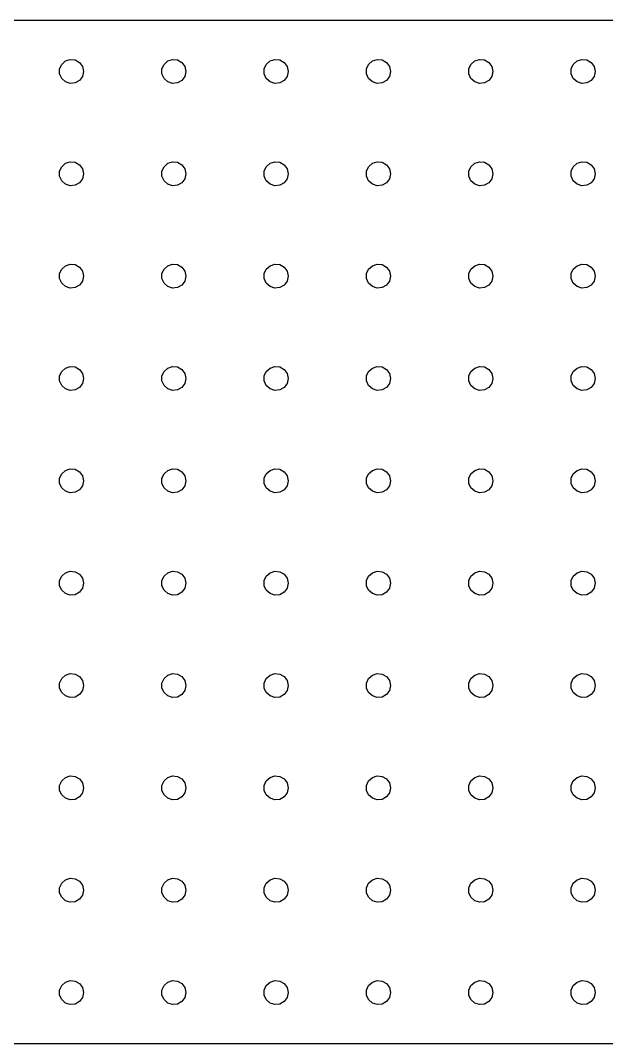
# Model space of a CAD drawing. Header units: metres. Extents: x 0 to 1714, y 0 to 1143.
# Drawn here: x 838.2 to 1056.5, y 381.1 to 761.9 of the extents above; entities that cross this region are included whole.
import ezdxf

# ---------------------------------------------------------------- set-up
doc = ezdxf.new("R2010")
doc.units = ezdxf.units.M

msp = doc.modelspace()

# ---------------------------------------------------------------- linework, layer by layer
for p, q in [((1131.36, 761.929), (583.141, 761.929)), ((853.609, 745.595), (855, 746.847)), ((855, 746.847), (856.78, 747.425)), ((856.78, 747.425), (858.641, 747.23)), ((858.641, 747.23), (860.261, 746.294)), ((891.709, 745.595), (893.1, 746.847)), ((893.1, 746.847), (894.88, 747.425)), ((894.88, 747.425), (896.741, 747.23)), ((896.741, 747.23), (898.361, 746.294)), ((929.809, 745.595), (931.2, 746.847)), ((931.2, 746.847), (932.98, 747.425)), ((932.98, 747.425), (934.841, 747.23)), ((934.841, 747.23), (936.461, 746.294)), ((967.909, 745.595), (969.3, 746.847)), ((969.3, 746.847), (971.08, 747.425)), ((971.08, 747.425), (972.941, 747.23)), ((972.941, 747.23), (974.561, 746.294)), ((1006.01, 745.595), (1007.4, 746.847)), ((1007.4, 746.847), (1009.18, 747.425)), ((1009.18, 747.425), (1011.04, 747.23)), ((1011.04, 747.23), (1012.66, 746.294)), ((1044.11, 745.595), (1045.5, 746.847)), ((1045.5, 746.847), (1047.28, 747.425)), ((1047.28, 747.425), (1049.14, 747.23)), ((1049.14, 747.23), (1050.76, 746.294)), ((852.848, 743.886), (853.609, 745.595)), ((852.848, 742.014), (852.848, 743.886)), ((860.261, 746.294), (861.361, 744.78)), ((861.361, 744.78), (861.75, 742.95)), ((861.75, 742.95), (861.361, 741.12)), ((890.948, 743.886), (891.709, 745.595)), ((890.948, 742.014), (890.948, 743.886)), ((898.361, 746.294), (899.461, 744.78)), ((899.461, 744.78), (899.85, 742.95)), ((899.85, 742.95), (899.461, 741.12)), ((929.048, 743.886), (929.809, 745.595)), ((929.048, 742.014), (929.048, 743.886)), ((936.461, 746.294), (937.561, 744.78)), ((937.561, 744.78), (937.95, 742.95)), ((937.95, 742.95), (937.561, 741.12)), ((967.148, 743.886), (967.909, 745.595)), ((967.148, 742.014), (967.148, 743.886)), ((974.561, 746.294), (975.661, 744.78)), ((975.661, 744.78), (976.05, 742.95)), ((976.05, 742.95), (975.661, 741.12)), ((1005.25, 743.886), (1006.01, 745.595)), ((1005.25, 742.014), (1005.25, 743.886)), ((1012.66, 746.294), (1013.76, 744.78)), ((1013.76, 744.78), (1014.15, 742.95)), ((1014.15, 742.95), (1013.76, 741.12)), ((1043.35, 743.886), (1044.11, 745.595)), ((1043.35, 742.014), (1043.35, 743.886)), ((1050.76, 746.294), (1051.86, 744.78)), ((1051.86, 744.78), (1052.25, 742.95)), ((1052.25, 742.95), (1051.86, 741.12)), ((853.609, 740.305), (852.848, 742.014)), ((855, 739.053), (853.609, 740.305)), ((856.78, 738.475), (855, 739.053)), ((860.261, 739.606), (858.641, 738.67)), ((861.361, 741.12), (860.261, 739.606)), ((891.709, 740.305), (890.948, 742.014)), ((893.1, 739.053), (891.709, 740.305)), ((894.88, 738.475), (893.1, 739.053)), ((898.361, 739.606), (896.741, 738.67)), ((899.461, 741.12), (898.361, 739.606)), ((929.809, 740.305), (929.048, 742.014)), ((931.2, 739.053), (929.809, 740.305)), ((932.98, 738.475), (931.2, 739.053)), ((936.461, 739.606), (934.841, 738.67)), ((937.561, 741.12), (936.461, 739.606)), ((967.909, 740.305), (967.148, 742.014)), ((969.3, 739.053), (967.909, 740.305)), ((971.08, 738.475), (969.3, 739.053)), ((974.561, 739.606), (972.941, 738.67)), ((975.661, 741.12), (974.561, 739.606)), ((1006.01, 740.305), (1005.25, 742.014)), ((1007.4, 739.053), (1006.01, 740.305)), ((1009.18, 738.475), (1007.4, 739.053)), ((1012.66, 739.606), (1011.04, 738.67)), ((1013.76, 741.12), (1012.66, 739.606)), ((1044.11, 740.305), (1043.35, 742.014)), ((1045.5, 739.053), (1044.11, 740.305)), ((1047.28, 738.475), (1045.5, 739.053)), ((1050.76, 739.606), (1049.14, 738.67)), ((1051.86, 741.12), (1050.76, 739.606)), ((858.641, 738.67), (856.78, 738.475)), ((896.741, 738.67), (894.88, 738.475)), ((934.841, 738.67), (932.98, 738.475)), ((972.941, 738.67), (971.08, 738.475)), ((1011.04, 738.67), (1009.18, 738.475)), ((1049.14, 738.67), (1047.28, 738.475)), ((853.609, 707.495), (855, 708.747)), ((855, 708.747), (856.78, 709.325)), ((856.78, 709.325), (858.641, 709.13)), ((858.641, 709.13), (860.261, 708.194)), ((891.709, 707.495), (893.1, 708.747)), ((893.1, 708.747), (894.88, 709.325)), ((894.88, 709.325), (896.741, 709.13)), ((896.741, 709.13), (898.361, 708.194)), ((929.809, 707.495), (931.2, 708.747)), ((931.2, 708.747), (932.98, 709.325)), ((932.98, 709.325), (934.841, 709.13)), ((934.841, 709.13), (936.461, 708.194)), ((967.909, 707.495), (969.3, 708.747)), ((969.3, 708.747), (971.08, 709.325)), ((971.08, 709.325), (972.941, 709.13)), ((972.941, 709.13), (974.561, 708.194)), ((1006.01, 707.495), (1007.4, 708.747)), ((1007.4, 708.747), (1009.18, 709.325)), ((1009.18, 709.325), (1011.04, 709.13)), ((1011.04, 709.13), (1012.66, 708.194)), ((1044.11, 707.495), (1045.5, 708.747)), ((1045.5, 708.747), (1047.28, 709.325)), ((1047.28, 709.325), (1049.14, 709.13)), ((1049.14, 709.13), (1050.76, 708.194)), ((852.848, 705.786), (853.609, 707.495)), ((852.848, 703.914), (852.848, 705.786)), ((860.261, 708.194), (861.361, 706.68)), ((861.361, 706.68), (861.75, 704.85)), ((861.75, 704.85), (861.361, 703.02)), ((890.948, 705.786), (891.709, 707.495)), ((890.948, 703.914), (890.948, 705.786)), ((898.361, 708.194), (899.461, 706.68)), ((899.461, 706.68), (899.85, 704.85)), ((899.85, 704.85), (899.461, 703.02)), ((929.048, 705.786), (929.809, 707.495)), ((929.048, 703.914), (929.048, 705.786)), ((936.461, 708.194), (937.561, 706.68)), ((937.561, 706.68), (937.95, 704.85)), ((937.95, 704.85), (937.561, 703.02)), ((967.148, 705.786), (967.909, 707.495)), ((967.148, 703.914), (967.148, 705.786)), ((974.561, 708.194), (975.661, 706.68)), ((975.661, 706.68), (976.05, 704.85)), ((976.05, 704.85), (975.661, 703.02)), ((1005.25, 705.786), (1006.01, 707.495)), ((1005.25, 703.914), (1005.25, 705.786)), ((1012.66, 708.194), (1013.76, 706.68)), ((1013.76, 706.68), (1014.15, 704.85)), ((1014.15, 704.85), (1013.76, 703.02)), ((1043.35, 705.786), (1044.11, 707.495)), ((1043.35, 703.914), (1043.35, 705.786)), ((1050.76, 708.194), (1051.86, 706.68)), ((1051.86, 706.68), (1052.25, 704.85)), ((1052.25, 704.85), (1051.86, 703.02)), ((853.609, 702.205), (852.848, 703.914)), ((855, 700.953), (853.609, 702.205)), ((856.78, 700.375), (855, 700.953)), ((860.261, 701.506), (858.641, 700.57)), ((861.361, 703.02), (860.261, 701.506)), ((891.709, 702.205), (890.948, 703.914)), ((893.1, 700.953), (891.709, 702.205)), ((894.88, 700.375), (893.1, 700.953)), ((898.361, 701.506), (896.741, 700.57)), ((899.461, 703.02), (898.361, 701.506)), ((929.809, 702.205), (929.048, 703.914)), ((931.2, 700.953), (929.809, 702.205)), ((932.98, 700.375), (931.2, 700.953)), ((936.461, 701.506), (934.841, 700.57)), ((937.561, 703.02), (936.461, 701.506)), ((967.909, 702.205), (967.148, 703.914)), ((969.3, 700.953), (967.909, 702.205)), ((971.08, 700.375), (969.3, 700.953)), ((974.561, 701.506), (972.941, 700.57)), ((975.661, 703.02), (974.561, 701.506)), ((1006.01, 702.205), (1005.25, 703.914)), ((1007.4, 700.953), (1006.01, 702.205)), ((1009.18, 700.375), (1007.4, 700.953)), ((1012.66, 701.506), (1011.04, 700.57)), ((1013.76, 703.02), (1012.66, 701.506)), ((1044.11, 702.205), (1043.35, 703.914)), ((1045.5, 700.953), (1044.11, 702.205)), ((1047.28, 700.375), (1045.5, 700.953)), ((1050.76, 701.506), (1049.14, 700.57)), ((1051.86, 703.02), (1050.76, 701.506)), ((858.641, 700.57), (856.78, 700.375)), ((896.741, 700.57), (894.88, 700.375)), ((934.841, 700.57), (932.98, 700.375)), ((972.941, 700.57), (971.08, 700.375)), ((1011.04, 700.57), (1009.18, 700.375)), ((1049.14, 700.57), (1047.28, 700.375)), ((853.609, 669.395), (855, 670.647)), ((855, 670.647), (856.78, 671.225)), ((856.78, 671.225), (858.641, 671.03)), ((858.641, 671.03), (860.261, 670.094)), ((891.709, 669.395), (893.1, 670.647)), ((893.1, 670.647), (894.88, 671.225)), ((894.88, 671.225), (896.741, 671.03)), ((896.741, 671.03), (898.361, 670.094)), ((929.809, 669.395), (931.2, 670.647)), ((931.2, 670.647), (932.98, 671.225)), ((932.98, 671.225), (934.841, 671.03)), ((934.841, 671.03), (936.461, 670.094)), ((967.909, 669.395), (969.3, 670.647)), ((969.3, 670.647), (971.08, 671.225)), ((971.08, 671.225), (972.941, 671.03)), ((972.941, 671.03), (974.561, 670.094)), ((1006.01, 669.395), (1007.4, 670.647)), ((1007.4, 670.647), (1009.18, 671.225)), ((1009.18, 671.225), (1011.04, 671.03)), ((1011.04, 671.03), (1012.66, 670.094)), ((1044.11, 669.395), (1045.5, 670.647)), ((1045.5, 670.647), (1047.28, 671.225)), ((1047.28, 671.225), (1049.14, 671.03)), ((1049.14, 671.03), (1050.76, 670.094)), ((852.848, 667.686), (853.609, 669.395)), ((852.848, 665.814), (852.848, 667.686)), ((860.261, 670.094), (861.361, 668.58)), ((861.361, 668.58), (861.75, 666.75)), ((861.75, 666.75), (861.361, 664.92)), ((890.948, 667.686), (891.709, 669.395)), ((890.948, 665.814), (890.948, 667.686)), ((898.361, 670.094), (899.461, 668.58)), ((899.461, 668.58), (899.85, 666.75)), ((899.85, 666.75), (899.461, 664.92)), ((929.048, 667.686), (929.809, 669.395)), ((929.048, 665.814), (929.048, 667.686)), ((936.461, 670.094), (937.561, 668.58)), ((937.561, 668.58), (937.95, 666.75)), ((937.95, 666.75), (937.561, 664.92)), ((967.148, 667.686), (967.909, 669.395)), ((967.148, 665.814), (967.148, 667.686)), ((974.561, 670.094), (975.661, 668.58)), ((975.661, 668.58), (976.05, 666.75)), ((976.05, 666.75), (975.661, 664.92)), ((1005.25, 667.686), (1006.01, 669.395)), ((1005.25, 665.814), (1005.25, 667.686)), ((1012.66, 670.094), (1013.76, 668.58)), ((1013.76, 668.58), (1014.15, 666.75)), ((1014.15, 666.75), (1013.76, 664.92)), ((1043.35, 667.686), (1044.11, 669.395)), ((1043.35, 665.814), (1043.35, 667.686)), ((1050.76, 670.094), (1051.86, 668.58)), ((1051.86, 668.58), (1052.25, 666.75)), ((1052.25, 666.75), (1051.86, 664.92)), ((853.609, 664.105), (852.848, 665.814)), ((855, 662.853), (853.609, 664.105)), ((856.78, 662.275), (855, 662.853)), ((860.261, 663.406), (858.641, 662.47)), ((861.361, 664.92), (860.261, 663.406)), ((891.709, 664.105), (890.948, 665.814)), ((893.1, 662.853), (891.709, 664.105)), ((894.88, 662.275), (893.1, 662.853)), ((898.361, 663.406), (896.741, 662.47)), ((899.461, 664.92), (898.361, 663.406)), ((929.809, 664.105), (929.048, 665.814)), ((931.2, 662.853), (929.809, 664.105)), ((932.98, 662.275), (931.2, 662.853)), ((936.461, 663.406), (934.841, 662.47)), ((937.561, 664.92), (936.461, 663.406)), ((967.909, 664.105), (967.148, 665.814)), ((969.3, 662.853), (967.909, 664.105)), ((971.08, 662.275), (969.3, 662.853)), ((974.561, 663.406), (972.941, 662.47)), ((975.661, 664.92), (974.561, 663.406)), ((1006.01, 664.105), (1005.25, 665.814)), ((1007.4, 662.853), (1006.01, 664.105)), ((1009.18, 662.275), (1007.4, 662.853)), ((1012.66, 663.406), (1011.04, 662.47)), ((1013.76, 664.92), (1012.66, 663.406)), ((1044.11, 664.105), (1043.35, 665.814)), ((1045.5, 662.853), (1044.11, 664.105)), ((1047.28, 662.275), (1045.5, 662.853)), ((1050.76, 663.406), (1049.14, 662.47)), ((1051.86, 664.92), (1050.76, 663.406)), ((858.641, 662.47), (856.78, 662.275)), ((896.741, 662.47), (894.88, 662.275)), ((934.841, 662.47), (932.98, 662.275)), ((972.941, 662.47), (971.08, 662.275)), ((1011.04, 662.47), (1009.18, 662.275)), ((1049.14, 662.47), (1047.28, 662.275)), ((853.609, 631.295), (855, 632.547)), ((855, 632.547), (856.78, 633.125)), ((856.78, 633.125), (858.641, 632.93)), ((858.641, 632.93), (860.261, 631.994)), ((891.709, 631.295), (893.1, 632.547)), ((893.1, 632.547), (894.88, 633.125)), ((894.88, 633.125), (896.741, 632.93)), ((896.741, 632.93), (898.361, 631.994)), ((929.809, 631.295), (931.2, 632.547)), ((931.2, 632.547), (932.98, 633.125)), ((932.98, 633.125), (934.841, 632.93)), ((934.841, 632.93), (936.461, 631.994)), ((967.909, 631.295), (969.3, 632.547)), ((969.3, 632.547), (971.08, 633.125)), ((971.08, 633.125), (972.941, 632.93)), ((972.941, 632.93), (974.561, 631.994)), ((1006.01, 631.295), (1007.4, 632.547)), ((1007.4, 632.547), (1009.18, 633.125)), ((1009.18, 633.125), (1011.04, 632.93)), ((1011.04, 632.93), (1012.66, 631.994)), ((1044.11, 631.295), (1045.5, 632.547)), ((1045.5, 632.547), (1047.28, 633.125)), ((1047.28, 633.125), (1049.14, 632.93)), ((1049.14, 632.93), (1050.76, 631.994)), ((852.848, 629.586), (853.609, 631.295)), ((852.848, 627.714), (852.848, 629.586)), ((860.261, 631.994), (861.361, 630.48)), ((861.361, 630.48), (861.75, 628.65)), ((861.75, 628.65), (861.361, 626.82)), ((890.948, 629.586), (891.709, 631.295)), ((890.948, 627.714), (890.948, 629.586)), ((898.361, 631.994), (899.461, 630.48)), ((899.461, 630.48), (899.85, 628.65)), ((899.85, 628.65), (899.461, 626.82)), ((929.048, 629.586), (929.809, 631.295)), ((929.048, 627.714), (929.048, 629.586)), ((936.461, 631.994), (937.561, 630.48)), ((937.561, 630.48), (937.95, 628.65)), ((937.95, 628.65), (937.561, 626.82)), ((967.148, 629.586), (967.909, 631.295)), ((967.148, 627.714), (967.148, 629.586)), ((974.561, 631.994), (975.661, 630.48)), ((975.661, 630.48), (976.05, 628.65)), ((976.05, 628.65), (975.661, 626.82)), ((1005.25, 629.586), (1006.01, 631.295)), ((1005.25, 627.714), (1005.25, 629.586)), ((1012.66, 631.994), (1013.76, 630.48)), ((1013.76, 630.48), (1014.15, 628.65)), ((1014.15, 628.65), (1013.76, 626.82)), ((1043.35, 629.586), (1044.11, 631.295)), ((1043.35, 627.714), (1043.35, 629.586)), ((1050.76, 631.994), (1051.86, 630.48)), ((1051.86, 630.48), (1052.25, 628.65)), ((1052.25, 628.65), (1051.86, 626.82)), ((853.609, 626.005), (852.848, 627.714)), ((855, 624.753), (853.609, 626.005)), ((856.78, 624.175), (855, 624.753)), ((860.261, 625.306), (858.641, 624.37)), ((861.361, 626.82), (860.261, 625.306)), ((891.709, 626.005), (890.948, 627.714)), ((893.1, 624.753), (891.709, 626.005)), ((894.88, 624.175), (893.1, 624.753)), ((898.361, 625.306), (896.741, 624.37)), ((899.461, 626.82), (898.361, 625.306)), ((929.809, 626.005), (929.048, 627.714)), ((931.2, 624.753), (929.809, 626.005)), ((932.98, 624.175), (931.2, 624.753)), ((936.461, 625.306), (934.841, 624.37)), ((937.561, 626.82), (936.461, 625.306)), ((967.909, 626.005), (967.148, 627.714)), ((969.3, 624.753), (967.909, 626.005)), ((971.08, 624.175), (969.3, 624.753)), ((974.561, 625.306), (972.941, 624.37)), ((975.661, 626.82), (974.561, 625.306)), ((1006.01, 626.005), (1005.25, 627.714)), ((1007.4, 624.753), (1006.01, 626.005)), ((1009.18, 624.175), (1007.4, 624.753)), ((1012.66, 625.306), (1011.04, 624.37)), ((1013.76, 626.82), (1012.66, 625.306)), ((1044.11, 626.005), (1043.35, 627.714)), ((1045.5, 624.753), (1044.11, 626.005)), ((1047.28, 624.175), (1045.5, 624.753)), ((1050.76, 625.306), (1049.14, 624.37)), ((1051.86, 626.82), (1050.76, 625.306)), ((858.641, 624.37), (856.78, 624.175)), ((896.741, 624.37), (894.88, 624.175)), ((934.841, 624.37), (932.98, 624.175)), ((972.941, 624.37), (971.08, 624.175)), ((1011.04, 624.37), (1009.18, 624.175)), ((1049.14, 624.37), (1047.28, 624.175)), ((853.609, 593.195), (855, 594.447)), ((855, 594.447), (856.78, 595.025)), ((856.78, 595.025), (858.641, 594.83)), ((858.641, 594.83), (860.261, 593.894)), ((891.709, 593.195), (893.1, 594.447)), ((893.1, 594.447), (894.88, 595.025)), ((894.88, 595.025), (896.741, 594.83)), ((896.741, 594.83), (898.361, 593.894)), ((929.809, 593.195), (931.2, 594.447)), ((931.2, 594.447), (932.98, 595.025)), ((932.98, 595.025), (934.841, 594.83)), ((934.841, 594.83), (936.461, 593.894)), ((967.909, 593.195), (969.3, 594.447)), ((969.3, 594.447), (971.08, 595.025)), ((971.08, 595.025), (972.941, 594.83)), ((972.941, 594.83), (974.561, 593.894)), ((1006.01, 593.195), (1007.4, 594.447)), ((1007.4, 594.447), (1009.18, 595.025)), ((1009.18, 595.025), (1011.04, 594.83)), ((1011.04, 594.83), (1012.66, 593.894)), ((1044.11, 593.195), (1045.5, 594.447)), ((1045.5, 594.447), (1047.28, 595.025)), ((1047.28, 595.025), (1049.14, 594.83)), ((1049.14, 594.83), (1050.76, 593.894)), ((852.848, 591.486), (853.609, 593.195)), ((852.848, 589.614), (852.848, 591.486)), ((860.261, 593.894), (861.361, 592.38)), ((861.361, 592.38), (861.75, 590.55)), ((861.75, 590.55), (861.361, 588.72)), ((890.948, 591.486), (891.709, 593.195)), ((890.948, 589.614), (890.948, 591.486)), ((898.361, 593.894), (899.461, 592.38)), ((899.461, 592.38), (899.85, 590.55)), ((899.85, 590.55), (899.461, 588.72)), ((929.048, 591.486), (929.809, 593.195)), ((929.048, 589.614), (929.048, 591.486)), ((936.461, 593.894), (937.561, 592.38)), ((937.561, 592.38), (937.95, 590.55)), ((937.95, 590.55), (937.561, 588.72)), ((967.148, 591.486), (967.909, 593.195)), ((967.148, 589.614), (967.148, 591.486)), ((974.561, 593.894), (975.661, 592.38)), ((975.661, 592.38), (976.05, 590.55)), ((976.05, 590.55), (975.661, 588.72)), ((1005.25, 591.486), (1006.01, 593.195)), ((1005.25, 589.614), (1005.25, 591.486)), ((1012.66, 593.894), (1013.76, 592.38)), ((1013.76, 592.38), (1014.15, 590.55)), ((1014.15, 590.55), (1013.76, 588.72)), ((1043.35, 591.486), (1044.11, 593.195)), ((1043.35, 589.614), (1043.35, 591.486)), ((1050.76, 593.894), (1051.86, 592.38)), ((1051.86, 592.38), (1052.25, 590.55)), ((1052.25, 590.55), (1051.86, 588.72)), ((853.609, 587.905), (852.848, 589.614)), ((855, 586.653), (853.609, 587.905)), ((856.78, 586.075), (855, 586.653)), ((860.261, 587.206), (858.641, 586.27)), ((861.361, 588.72), (860.261, 587.206)), ((891.709, 587.905), (890.948, 589.614)), ((893.1, 586.653), (891.709, 587.905)), ((894.88, 586.075), (893.1, 586.653)), ((898.361, 587.206), (896.741, 586.27)), ((899.461, 588.72), (898.361, 587.206)), ((929.809, 587.905), (929.048, 589.614)), ((931.2, 586.653), (929.809, 587.905)), ((932.98, 586.075), (931.2, 586.653)), ((936.461, 587.206), (934.841, 586.27)), ((937.561, 588.72), (936.461, 587.206)), ((967.909, 587.905), (967.148, 589.614)), ((969.3, 586.653), (967.909, 587.905)), ((971.08, 586.075), (969.3, 586.653)), ((974.561, 587.206), (972.941, 586.27)), ((975.661, 588.72), (974.561, 587.206)), ((1006.01, 587.905), (1005.25, 589.614)), ((1007.4, 586.653), (1006.01, 587.905)), ((1009.18, 586.075), (1007.4, 586.653)), ((1012.66, 587.206), (1011.04, 586.27)), ((1013.76, 588.72), (1012.66, 587.206)), ((1044.11, 587.905), (1043.35, 589.614)), ((1045.5, 586.653), (1044.11, 587.905)), ((1047.28, 586.075), (1045.5, 586.653)), ((1050.76, 587.206), (1049.14, 586.27)), ((1051.86, 588.72), (1050.76, 587.206)), ((858.641, 586.27), (856.78, 586.075)), ((896.741, 586.27), (894.88, 586.075)), ((934.841, 586.27), (932.98, 586.075)), ((972.941, 586.27), (971.08, 586.075)), ((1011.04, 586.27), (1009.18, 586.075)), ((1049.14, 586.27), (1047.28, 586.075)), ((853.609, 555.095), (855, 556.347)), ((855, 556.347), (856.78, 556.925)), ((856.78, 556.925), (858.641, 556.73)), ((858.641, 556.73), (860.261, 555.794)), ((891.709, 555.095), (893.1, 556.347)), ((893.1, 556.347), (894.88, 556.925)), ((894.88, 556.925), (896.741, 556.73)), ((896.741, 556.73), (898.361, 555.794)), ((929.809, 555.095), (931.2, 556.347)), ((931.2, 556.347), (932.98, 556.925)), ((932.98, 556.925), (934.841, 556.73)), ((934.841, 556.73), (936.461, 555.794)), ((967.909, 555.095), (969.3, 556.347)), ((969.3, 556.347), (971.08, 556.925)), ((971.08, 556.925), (972.941, 556.73)), ((972.941, 556.73), (974.561, 555.794)), ((1006.01, 555.095), (1007.4, 556.347)), ((1007.4, 556.347), (1009.18, 556.925)), ((1009.18, 556.925), (1011.04, 556.73)), ((1011.04, 556.73), (1012.66, 555.794)), ((1044.11, 555.095), (1045.5, 556.347)), ((1045.5, 556.347), (1047.28, 556.925)), ((1047.28, 556.925), (1049.14, 556.73)), ((1049.14, 556.73), (1050.76, 555.794)), ((852.848, 553.386), (853.609, 555.095)), ((852.848, 551.514), (852.848, 553.386)), ((860.261, 555.794), (861.361, 554.28)), ((861.361, 554.28), (861.75, 552.45)), ((861.75, 552.45), (861.361, 550.62)), ((890.948, 553.386), (891.709, 555.095)), ((890.948, 551.514), (890.948, 553.386)), ((898.361, 555.794), (899.461, 554.28)), ((899.461, 554.28), (899.85, 552.45)), ((899.85, 552.45), (899.461, 550.62)), ((929.048, 553.386), (929.809, 555.095)), ((929.048, 551.514), (929.048, 553.386)), ((936.461, 555.794), (937.561, 554.28)), ((937.561, 554.28), (937.95, 552.45)), ((937.95, 552.45), (937.561, 550.62)), ((967.148, 553.386), (967.909, 555.095)), ((967.148, 551.514), (967.148, 553.386)), ((974.561, 555.794), (975.661, 554.28)), ((975.661, 554.28), (976.05, 552.45)), ((976.05, 552.45), (975.661, 550.62)), ((1005.25, 553.386), (1006.01, 555.095)), ((1005.25, 551.514), (1005.25, 553.386)), ((1012.66, 555.794), (1013.76, 554.28)), ((1013.76, 554.28), (1014.15, 552.45)), ((1014.15, 552.45), (1013.76, 550.62)), ((1043.35, 553.386), (1044.11, 555.095)), ((1043.35, 551.514), (1043.35, 553.386)), ((1050.76, 555.794), (1051.86, 554.28)), ((1051.86, 554.28), (1052.25, 552.45)), ((1052.25, 552.45), (1051.86, 550.62)), ((853.609, 549.805), (852.848, 551.514)), ((855, 548.553), (853.609, 549.805)), ((856.78, 547.975), (855, 548.553)), ((860.261, 549.106), (858.641, 548.17)), ((861.361, 550.62), (860.261, 549.106)), ((891.709, 549.805), (890.948, 551.514)), ((893.1, 548.553), (891.709, 549.805)), ((894.88, 547.975), (893.1, 548.553)), ((898.361, 549.106), (896.741, 548.17)), ((899.461, 550.62), (898.361, 549.106)), ((929.809, 549.805), (929.048, 551.514)), ((931.2, 548.553), (929.809, 549.805)), ((932.98, 547.975), (931.2, 548.553)), ((936.461, 549.106), (934.841, 548.17)), ((937.561, 550.62), (936.461, 549.106)), ((967.909, 549.805), (967.148, 551.514)), ((969.3, 548.553), (967.909, 549.805)), ((971.08, 547.975), (969.3, 548.553)), ((974.561, 549.106), (972.941, 548.17)), ((975.661, 550.62), (974.561, 549.106)), ((1006.01, 549.805), (1005.25, 551.514)), ((1007.4, 548.553), (1006.01, 549.805)), ((1009.18, 547.975), (1007.4, 548.553)), ((1012.66, 549.106), (1011.04, 548.17)), ((1013.76, 550.62), (1012.66, 549.106)), ((1044.11, 549.805), (1043.35, 551.514)), ((1045.5, 548.553), (1044.11, 549.805)), ((1047.28, 547.975), (1045.5, 548.553)), ((1050.76, 549.106), (1049.14, 548.17)), ((1051.86, 550.62), (1050.76, 549.106)), ((858.641, 548.17), (856.78, 547.975)), ((896.741, 548.17), (894.88, 547.975)), ((934.841, 548.17), (932.98, 547.975)), ((972.941, 548.17), (971.08, 547.975)), ((1011.04, 548.17), (1009.18, 547.975)), ((1049.14, 548.17), (1047.28, 547.975)), ((853.609, 516.995), (855, 518.247)), ((855, 518.247), (856.78, 518.825)), ((856.78, 518.825), (858.641, 518.63)), ((858.641, 518.63), (860.261, 517.694)), ((891.709, 516.995), (893.1, 518.247)), ((893.1, 518.247), (894.88, 518.825)), ((894.88, 518.825), (896.741, 518.63)), ((896.741, 518.63), (898.361, 517.694)), ((929.809, 516.995), (931.2, 518.247)), ((931.2, 518.247), (932.98, 518.825)), ((932.98, 518.825), (934.841, 518.63)), ((934.841, 518.63), (936.461, 517.694)), ((967.909, 516.995), (969.3, 518.247)), ((969.3, 518.247), (971.08, 518.825)), ((971.08, 518.825), (972.941, 518.63)), ((972.941, 518.63), (974.561, 517.694)), ((1006.01, 516.995), (1007.4, 518.247)), ((1007.4, 518.247), (1009.18, 518.825)), ((1009.18, 518.825), (1011.04, 518.63)), ((1011.04, 518.63), (1012.66, 517.694)), ((1044.11, 516.995), (1045.5, 518.247)), ((1045.5, 518.247), (1047.28, 518.825)), ((1047.28, 518.825), (1049.14, 518.63)), ((1049.14, 518.63), (1050.76, 517.694)), ((852.848, 515.286), (853.609, 516.995)), ((852.848, 513.414), (852.848, 515.286)), ((860.261, 517.694), (861.361, 516.18)), ((861.361, 516.18), (861.75, 514.35)), ((861.75, 514.35), (861.361, 512.52)), ((890.948, 515.286), (891.709, 516.995)), ((890.948, 513.414), (890.948, 515.286)), ((898.361, 517.694), (899.461, 516.18)), ((899.461, 516.18), (899.85, 514.35)), ((899.85, 514.35), (899.461, 512.52)), ((929.048, 515.286), (929.809, 516.995)), ((929.048, 513.414), (929.048, 515.286)), ((936.461, 517.694), (937.561, 516.18)), ((937.561, 516.18), (937.95, 514.35)), ((937.95, 514.35), (937.561, 512.52)), ((967.148, 515.286), (967.909, 516.995)), ((967.148, 513.414), (967.148, 515.286)), ((974.561, 517.694), (975.661, 516.18)), ((975.661, 516.18), (976.05, 514.35)), ((976.05, 514.35), (975.661, 512.52)), ((1005.25, 515.286), (1006.01, 516.995)), ((1005.25, 513.414), (1005.25, 515.286)), ((1012.66, 517.694), (1013.76, 516.18)), ((1013.76, 516.18), (1014.15, 514.35)), ((1014.15, 514.35), (1013.76, 512.52)), ((1043.35, 515.286), (1044.11, 516.995)), ((1043.35, 513.414), (1043.35, 515.286)), ((1050.76, 517.694), (1051.86, 516.18)), ((1051.86, 516.18), (1052.25, 514.35)), ((1052.25, 514.35), (1051.86, 512.52)), ((853.609, 511.705), (852.848, 513.414)), ((855, 510.453), (853.609, 511.705)), ((856.78, 509.875), (855, 510.453)), ((860.261, 511.006), (858.641, 510.07)), ((861.361, 512.52), (860.261, 511.006)), ((891.709, 511.705), (890.948, 513.414)), ((893.1, 510.453), (891.709, 511.705)), ((894.88, 509.875), (893.1, 510.453)), ((898.361, 511.006), (896.741, 510.07)), ((899.461, 512.52), (898.361, 511.006)), ((929.809, 511.705), (929.048, 513.414)), ((931.2, 510.453), (929.809, 511.705)), ((932.98, 509.875), (931.2, 510.453)), ((936.461, 511.006), (934.841, 510.07)), ((937.561, 512.52), (936.461, 511.006)), ((967.909, 511.705), (967.148, 513.414)), ((969.3, 510.453), (967.909, 511.705)), ((971.08, 509.875), (969.3, 510.453)), ((974.561, 511.006), (972.941, 510.07)), ((975.661, 512.52), (974.561, 511.006)), ((1006.01, 511.705), (1005.25, 513.414)), ((1007.4, 510.453), (1006.01, 511.705)), ((1009.18, 509.875), (1007.4, 510.453)), ((1012.66, 511.006), (1011.04, 510.07)), ((1013.76, 512.52), (1012.66, 511.006)), ((1044.11, 511.705), (1043.35, 513.414)), ((1045.5, 510.453), (1044.11, 511.705)), ((1047.28, 509.875), (1045.5, 510.453)), ((1050.76, 511.006), (1049.14, 510.07)), ((1051.86, 512.52), (1050.76, 511.006)), ((858.641, 510.07), (856.78, 509.875)), ((896.741, 510.07), (894.88, 509.875)), ((934.841, 510.07), (932.98, 509.875)), ((972.941, 510.07), (971.08, 509.875)), ((1011.04, 510.07), (1009.18, 509.875)), ((1049.14, 510.07), (1047.28, 509.875)), ((853.609, 478.895), (855, 480.147)), ((855, 480.147), (856.78, 480.725)), ((856.78, 480.725), (858.641, 480.53)), ((858.641, 480.53), (860.261, 479.594)), ((891.709, 478.895), (893.1, 480.147)), ((893.1, 480.147), (894.88, 480.725)), ((894.88, 480.725), (896.741, 480.53)), ((896.741, 480.53), (898.361, 479.594)), ((929.809, 478.895), (931.2, 480.147)), ((931.2, 480.147), (932.98, 480.725)), ((932.98, 480.725), (934.841, 480.53)), ((934.841, 480.53), (936.461, 479.594)), ((967.909, 478.895), (969.3, 480.147)), ((969.3, 480.147), (971.08, 480.725)), ((971.08, 480.725), (972.941, 480.53)), ((972.941, 480.53), (974.561, 479.594)), ((1006.01, 478.895), (1007.4, 480.147)), ((1007.4, 480.147), (1009.18, 480.725)), ((1009.18, 480.725), (1011.04, 480.53)), ((1011.04, 480.53), (1012.66, 479.594)), ((1044.11, 478.895), (1045.5, 480.147)), ((1045.5, 480.147), (1047.28, 480.725)), ((1047.28, 480.725), (1049.14, 480.53)), ((1049.14, 480.53), (1050.76, 479.594)), ((852.848, 477.186), (853.609, 478.895)), ((852.848, 475.314), (852.848, 477.186)), ((860.261, 479.594), (861.361, 478.08)), ((861.361, 478.08), (861.75, 476.25)), ((861.75, 476.25), (861.361, 474.42)), ((890.948, 477.186), (891.709, 478.895)), ((890.948, 475.314), (890.948, 477.186)), ((898.361, 479.594), (899.461, 478.08)), ((899.461, 478.08), (899.85, 476.25)), ((899.85, 476.25), (899.461, 474.42)), ((929.048, 477.186), (929.809, 478.895)), ((929.048, 475.314), (929.048, 477.186)), ((936.461, 479.594), (937.561, 478.08)), ((937.561, 478.08), (937.95, 476.25)), ((937.95, 476.25), (937.561, 474.42)), ((967.148, 477.186), (967.909, 478.895)), ((967.148, 475.314), (967.148, 477.186)), ((974.561, 479.594), (975.661, 478.08)), ((975.661, 478.08), (976.05, 476.25)), ((976.05, 476.25), (975.661, 474.42)), ((1005.25, 477.186), (1006.01, 478.895)), ((1005.25, 475.314), (1005.25, 477.186)), ((1012.66, 479.594), (1013.76, 478.08)), ((1013.76, 478.08), (1014.15, 476.25)), ((1014.15, 476.25), (1013.76, 474.42)), ((1043.35, 477.186), (1044.11, 478.895)), ((1043.35, 475.314), (1043.35, 477.186)), ((1050.76, 479.594), (1051.86, 478.08)), ((1051.86, 478.08), (1052.25, 476.25)), ((1052.25, 476.25), (1051.86, 474.42)), ((853.609, 473.605), (852.848, 475.314)), ((855, 472.353), (853.609, 473.605)), ((856.78, 471.775), (855, 472.353)), ((860.261, 472.906), (858.641, 471.97)), ((861.361, 474.42), (860.261, 472.906)), ((891.709, 473.605), (890.948, 475.314)), ((893.1, 472.353), (891.709, 473.605)), ((894.88, 471.775), (893.1, 472.353)), ((898.361, 472.906), (896.741, 471.97)), ((899.461, 474.42), (898.361, 472.906)), ((929.809, 473.605), (929.048, 475.314)), ((931.2, 472.353), (929.809, 473.605)), ((932.98, 471.775), (931.2, 472.353)), ((936.461, 472.906), (934.841, 471.97)), ((937.561, 474.42), (936.461, 472.906)), ((967.909, 473.605), (967.148, 475.314)), ((969.3, 472.353), (967.909, 473.605)), ((971.08, 471.775), (969.3, 472.353)), ((974.561, 472.906), (972.941, 471.97)), ((975.661, 474.42), (974.561, 472.906)), ((1006.01, 473.605), (1005.25, 475.314)), ((1007.4, 472.353), (1006.01, 473.605)), ((1009.18, 471.775), (1007.4, 472.353)), ((1012.66, 472.906), (1011.04, 471.97)), ((1013.76, 474.42), (1012.66, 472.906)), ((1044.11, 473.605), (1043.35, 475.314)), ((1045.5, 472.353), (1044.11, 473.605)), ((1047.28, 471.775), (1045.5, 472.353)), ((1050.76, 472.906), (1049.14, 471.97)), ((1051.86, 474.42), (1050.76, 472.906)), ((858.641, 471.97), (856.78, 471.775)), ((896.741, 471.97), (894.88, 471.775)), ((934.841, 471.97), (932.98, 471.775)), ((972.941, 471.97), (971.08, 471.775)), ((1011.04, 471.97), (1009.18, 471.775)), ((1049.14, 471.97), (1047.28, 471.775)), ((853.609, 440.795), (855, 442.047)), ((855, 442.047), (856.78, 442.625)), ((856.78, 442.625), (858.641, 442.43)), ((858.641, 442.43), (860.261, 441.494)), ((891.709, 440.795), (893.1, 442.047)), ((893.1, 442.047), (894.88, 442.625)), ((894.88, 442.625), (896.741, 442.43)), ((896.741, 442.43), (898.361, 441.494)), ((929.809, 440.795), (931.2, 442.047)), ((931.2, 442.047), (932.98, 442.625)), ((932.98, 442.625), (934.841, 442.43)), ((934.841, 442.43), (936.461, 441.494)), ((967.909, 440.795), (969.3, 442.047)), ((969.3, 442.047), (971.08, 442.625)), ((971.08, 442.625), (972.941, 442.43)), ((972.941, 442.43), (974.561, 441.494)), ((1006.01, 440.795), (1007.4, 442.047)), ((1007.4, 442.047), (1009.18, 442.625)), ((1009.18, 442.625), (1011.04, 442.43)), ((1011.04, 442.43), (1012.66, 441.494)), ((1044.11, 440.795), (1045.5, 442.047)), ((1045.5, 442.047), (1047.28, 442.625)), ((1047.28, 442.625), (1049.14, 442.43)), ((1049.14, 442.43), (1050.76, 441.494)), ((852.848, 439.086), (853.609, 440.795)), ((852.848, 437.214), (852.848, 439.086)), ((860.261, 441.494), (861.361, 439.98)), ((861.361, 439.98), (861.75, 438.15)), ((861.75, 438.15), (861.361, 436.32)), ((890.948, 439.086), (891.709, 440.795)), ((890.948, 437.214), (890.948, 439.086)), ((898.361, 441.494), (899.461, 439.98)), ((899.461, 439.98), (899.85, 438.15)), ((899.85, 438.15), (899.461, 436.32)), ((929.048, 439.086), (929.809, 440.795)), ((929.048, 437.214), (929.048, 439.086)), ((936.461, 441.494), (937.561, 439.98)), ((937.561, 439.98), (937.95, 438.15)), ((937.95, 438.15), (937.561, 436.32)), ((967.148, 439.086), (967.909, 440.795)), ((967.148, 437.214), (967.148, 439.086)), ((974.561, 441.494), (975.661, 439.98)), ((975.661, 439.98), (976.05, 438.15)), ((976.05, 438.15), (975.661, 436.32)), ((1005.25, 439.086), (1006.01, 440.795)), ((1005.25, 437.214), (1005.25, 439.086)), ((1012.66, 441.494), (1013.76, 439.98)), ((1013.76, 439.98), (1014.15, 438.15)), ((1014.15, 438.15), (1013.76, 436.32)), ((1043.35, 439.086), (1044.11, 440.795)), ((1043.35, 437.214), (1043.35, 439.086)), ((1050.76, 441.494), (1051.86, 439.98)), ((1051.86, 439.98), (1052.25, 438.15)), ((1052.25, 438.15), (1051.86, 436.32)), ((853.609, 435.505), (852.848, 437.214)), ((855, 434.253), (853.609, 435.505)), ((856.78, 433.675), (855, 434.253)), ((860.261, 434.806), (858.641, 433.87)), ((861.361, 436.32), (860.261, 434.806)), ((891.709, 435.505), (890.948, 437.214)), ((893.1, 434.253), (891.709, 435.505)), ((894.88, 433.675), (893.1, 434.253)), ((898.361, 434.806), (896.741, 433.87)), ((899.461, 436.32), (898.361, 434.806)), ((929.809, 435.505), (929.048, 437.214)), ((931.2, 434.253), (929.809, 435.505)), ((932.98, 433.675), (931.2, 434.253)), ((936.461, 434.806), (934.841, 433.87)), ((937.561, 436.32), (936.461, 434.806)), ((967.909, 435.505), (967.148, 437.214)), ((969.3, 434.253), (967.909, 435.505)), ((971.08, 433.675), (969.3, 434.253)), ((974.561, 434.806), (972.941, 433.87)), ((975.661, 436.32), (974.561, 434.806)), ((1006.01, 435.505), (1005.25, 437.214)), ((1007.4, 434.253), (1006.01, 435.505)), ((1009.18, 433.675), (1007.4, 434.253)), ((1012.66, 434.806), (1011.04, 433.87)), ((1013.76, 436.32), (1012.66, 434.806)), ((1044.11, 435.505), (1043.35, 437.214)), ((1045.5, 434.253), (1044.11, 435.505)), ((1047.28, 433.675), (1045.5, 434.253)), ((1050.76, 434.806), (1049.14, 433.87)), ((1051.86, 436.32), (1050.76, 434.806)), ((858.641, 433.87), (856.78, 433.675)), ((896.741, 433.87), (894.88, 433.675)), ((934.841, 433.87), (932.98, 433.675)), ((972.941, 433.87), (971.08, 433.675)), ((1011.04, 433.87), (1009.18, 433.675)), ((1049.14, 433.87), (1047.28, 433.675)), ((853.609, 402.695), (855, 403.947)), ((855, 403.947), (856.78, 404.525)), ((856.78, 404.525), (858.641, 404.33)), ((858.641, 404.33), (860.261, 403.394)), ((891.709, 402.695), (893.1, 403.947)), ((893.1, 403.947), (894.88, 404.525)), ((894.88, 404.525), (896.741, 404.33)), ((896.741, 404.33), (898.361, 403.394)), ((929.809, 402.695), (931.2, 403.947)), ((931.2, 403.947), (932.98, 404.525)), ((932.98, 404.525), (934.841, 404.33)), ((934.841, 404.33), (936.461, 403.394)), ((967.909, 402.695), (969.3, 403.947)), ((969.3, 403.947), (971.08, 404.525)), ((971.08, 404.525), (972.941, 404.33)), ((972.941, 404.33), (974.561, 403.394)), ((1006.01, 402.695), (1007.4, 403.947)), ((1007.4, 403.947), (1009.18, 404.525)), ((1009.18, 404.525), (1011.04, 404.33)), ((1011.04, 404.33), (1012.66, 403.394)), ((1044.11, 402.695), (1045.5, 403.947)), ((1045.5, 403.947), (1047.28, 404.525)), ((1047.28, 404.525), (1049.14, 404.33)), ((1049.14, 404.33), (1050.76, 403.394)), ((852.848, 400.986), (853.609, 402.695)), ((852.848, 399.114), (852.848, 400.986)), ((860.261, 403.394), (861.361, 401.88)), ((861.361, 401.88), (861.75, 400.05)), ((861.75, 400.05), (861.361, 398.22)), ((890.948, 400.986), (891.709, 402.695)), ((890.948, 399.114), (890.948, 400.986)), ((898.361, 403.394), (899.461, 401.88)), ((899.461, 401.88), (899.85, 400.05)), ((899.85, 400.05), (899.461, 398.22)), ((929.048, 400.986), (929.809, 402.695)), ((929.048, 399.114), (929.048, 400.986)), ((936.461, 403.394), (937.561, 401.88)), ((937.561, 401.88), (937.95, 400.05)), ((937.95, 400.05), (937.561, 398.22)), ((967.148, 400.986), (967.909, 402.695)), ((967.148, 399.114), (967.148, 400.986)), ((974.561, 403.394), (975.661, 401.88)), ((975.661, 401.88), (976.05, 400.05)), ((976.05, 400.05), (975.661, 398.22)), ((1005.25, 400.986), (1006.01, 402.695)), ((1005.25, 399.114), (1005.25, 400.986)), ((1012.66, 403.394), (1013.76, 401.88)), ((1013.76, 401.88), (1014.15, 400.05)), ((1014.15, 400.05), (1013.76, 398.22)), ((1043.35, 400.986), (1044.11, 402.695)), ((1043.35, 399.114), (1043.35, 400.986)), ((1050.76, 403.394), (1051.86, 401.88)), ((1051.86, 401.88), (1052.25, 400.05)), ((1052.25, 400.05), (1051.86, 398.22)), ((853.609, 397.405), (852.848, 399.114)), ((855, 396.153), (853.609, 397.405)), ((856.78, 395.575), (855, 396.153)), ((860.261, 396.706), (858.641, 395.77)), ((861.361, 398.22), (860.261, 396.706)), ((891.709, 397.405), (890.948, 399.114)), ((893.1, 396.153), (891.709, 397.405)), ((894.88, 395.575), (893.1, 396.153)), ((898.361, 396.706), (896.741, 395.77)), ((899.461, 398.22), (898.361, 396.706)), ((929.809, 397.405), (929.048, 399.114)), ((931.2, 396.153), (929.809, 397.405)), ((932.98, 395.575), (931.2, 396.153)), ((936.461, 396.706), (934.841, 395.77)), ((937.561, 398.22), (936.461, 396.706)), ((967.909, 397.405), (967.148, 399.114)), ((969.3, 396.153), (967.909, 397.405)), ((971.08, 395.575), (969.3, 396.153)), ((974.561, 396.706), (972.941, 395.77)), ((975.661, 398.22), (974.561, 396.706)), ((1006.01, 397.405), (1005.25, 399.114)), ((1007.4, 396.153), (1006.01, 397.405)), ((1009.18, 395.575), (1007.4, 396.153)), ((1012.66, 396.706), (1011.04, 395.77)), ((1013.76, 398.22), (1012.66, 396.706)), ((1044.11, 397.405), (1043.35, 399.114)), ((1045.5, 396.153), (1044.11, 397.405)), ((1047.28, 395.575), (1045.5, 396.153)), ((1050.76, 396.706), (1049.14, 395.77)), ((1051.86, 398.22), (1050.76, 396.706)), ((858.641, 395.77), (856.78, 395.575)), ((896.741, 395.77), (894.88, 395.575)), ((934.841, 395.77), (932.98, 395.575)), ((972.941, 395.77), (971.08, 395.575)), ((1011.04, 395.77), (1009.18, 395.575)), ((1049.14, 395.77), (1047.28, 395.575)), ((583.141, 381.071), (1131.36, 381.071))]:
    msp.add_line(p, q)

doc.saveas('drawing.dxf')
